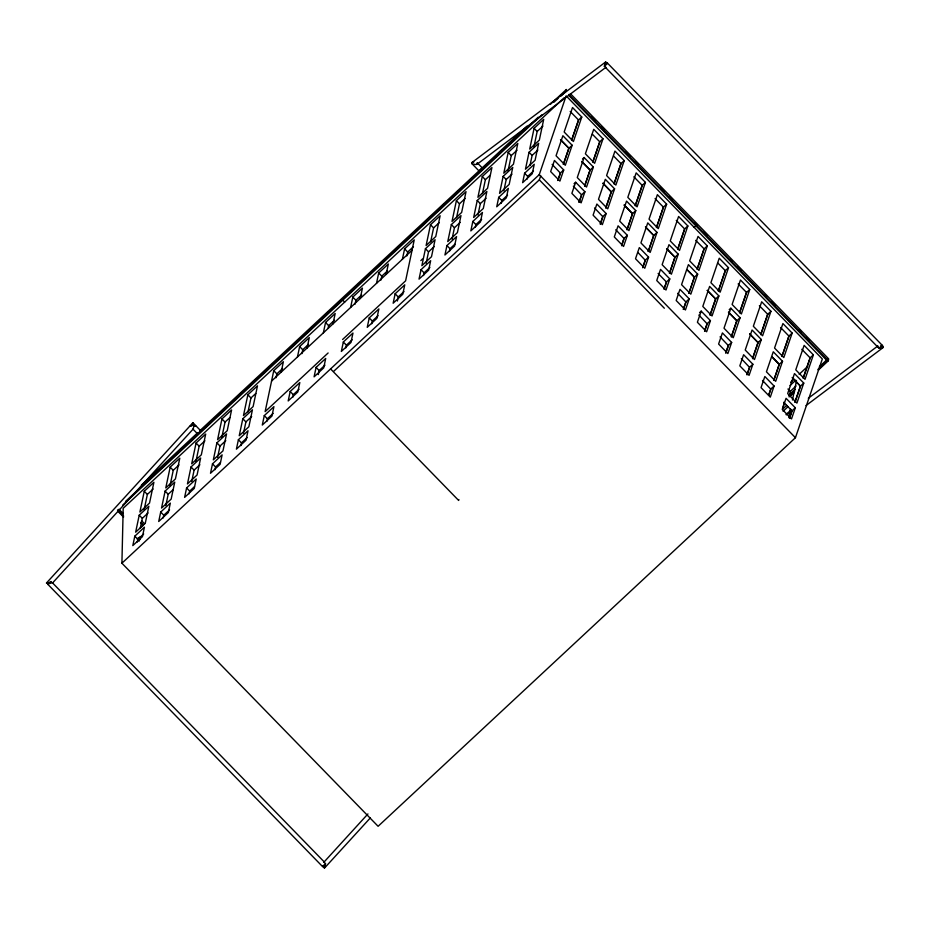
<?xml version="1.0" encoding="UTF-8"?>
<svg xmlns="http://www.w3.org/2000/svg" width="930" height="930" viewBox="0 0 930 930"><rect width="100%" height="100%" fill="white"/><g stroke="black" fill="none" stroke-linecap="round" stroke-linejoin="round"><path stroke-width="1.4" d="M121.911 563.208L539.26 174.631L566.138 95.883L822.329 358.968L795.441 437.716L378.103 826.293L121.911 563.208L123.19 508.292L564.208 97.755M139.791 539.691L139.849 536.843M877.629 346.274C878.129 350.366 887.418 346.75 881.105 345.379M192.173 424.557L193.103 422.906L200.752 430.799L197.567 433.857L192.812 428.974M134.804 536.168L132.816 545.608L142.441 536.645L144.429 527.205L134.804 536.168L137.884 539.342L137.326 542.039M139.221 515.185L135.641 532.181L145.278 523.218L148.858 506.222L139.221 515.185L142.313 518.359L140.221 528.275M144.266 491.249L139.895 512.023L149.521 503.049L153.903 482.286L144.266 491.249L147.359 494.423L144.15 509.652M160.704 512.058L158.716 521.498L168.342 512.535L170.33 503.095L160.704 512.058L163.785 515.232L163.215 517.929M165.121 491.075L161.541 508.071L171.167 499.108L174.747 482.112L165.121 491.075L168.202 494.249L165.819 505.583M170.167 467.139L165.784 487.913L175.421 478.938L179.792 458.176L170.167 467.139L173.247 470.313L170.039 485.541M186.593 487.948L184.605 497.387L194.242 488.424L196.23 478.985L186.593 487.948L189.685 491.121L189.116 493.818M191.022 466.965L187.442 483.96L197.067 474.998L200.648 458.002L191.022 466.965L194.103 470.138L191.72 481.461M196.067 443.029L191.685 463.803L201.322 454.828L205.693 434.054L196.067 443.029L199.148 446.191L195.939 461.431M212.493 463.838L210.506 473.277L220.131 464.314L222.119 454.863L212.493 463.838L215.586 467.011L215.016 469.708M216.911 442.854L213.33 459.85L222.968 450.887L226.548 433.892L216.911 442.854L220.003 446.028L217.608 457.351M221.956 418.919L217.585 439.681L227.211 430.718L231.593 409.944L221.956 418.919L225.048 422.081L221.84 437.321M238.394 439.727L236.406 449.167L246.031 440.204L248.019 430.753L238.394 439.727L241.475 442.889L240.905 445.586M242.811 418.744L239.231 435.74L248.856 426.765L252.449 409.781L242.811 418.744L245.904 421.918L243.509 433.241M247.857 394.797L243.474 415.571L253.111 406.608L257.482 385.834L247.857 394.797L250.949 397.97L248.031 411.816M264.283 415.617L262.295 425.057L271.932 416.082L273.92 406.643L264.283 415.617L267.375 418.779L266.805 421.476M281.197 372.105L283.383 361.724L273.757 370.686L265.131 411.63L328.127 352.97M276.024 377.754L276.838 373.86L282.615 368.478M290.183 391.495L288.195 400.946L297.821 391.972L299.82 382.532L290.183 391.495L293.276 394.669L292.706 397.366M297.461 356.969L299.646 346.576L309.283 337.613L307.098 347.994M301.913 353.644L302.738 349.75L308.516 344.367M316.084 367.385L314.096 376.836L323.721 367.862L325.709 358.422L316.084 367.385L319.164 370.559L318.316 374.604M323.361 332.847L325.547 322.466L335.184 313.503L332.987 323.884M328.092 328.232L328.639 325.64L334.416 320.257M343.333 342.007L341.345 351.447L350.982 342.484L352.97 333.045L343.333 342.007L346.425 345.181L345.855 347.878M350.622 307.47L352.807 297.089L362.433 288.126L360.247 298.507M355.074 304.156L355.888 300.262L361.665 294.88M369.233 317.897L367.245 327.337L376.871 318.374L378.87 308.934L369.233 317.897L372.325 321.071L371.756 323.768M376.511 283.359L378.696 272.978L388.333 264.015L386.148 274.397M380.963 280.046L381.788 276.152L387.566 270.769M395.134 293.787L393.146 303.226L402.771 294.264L404.759 284.824L395.134 293.787L398.214 296.961L397.366 301.006M402.411 259.249L404.597 248.868L414.234 239.894L405.608 280.837L342.6 339.485M406.863 255.924L407.689 252.03L413.466 246.659M421.034 269.677L419.035 279.116L428.672 270.153L430.66 260.702L421.034 269.677L424.115 272.85L423.545 275.547M425.452 248.694L421.871 265.689L431.497 256.727L435.077 239.731L425.452 248.694L428.532 251.867L426.149 263.19M430.497 224.758L426.114 245.52L435.752 236.557L440.123 215.783L430.497 224.758L433.578 227.92L430.66 241.765M446.923 245.567L444.935 255.006L454.572 246.043L456.56 236.592L446.923 245.567L450.015 248.729L449.446 251.426M451.352 224.583L447.76 241.579L457.397 232.605L460.978 215.62L451.352 224.583L454.433 227.757L452.05 239.08M456.398 200.648L452.015 221.41L461.64 212.447L466.023 191.673L456.398 200.648L459.478 203.81L456.56 217.655M472.824 221.456L470.836 230.896L480.461 221.921L482.449 212.482L472.824 221.456L475.904 224.618L475.335 227.315M477.241 200.473L473.661 217.469L483.298 208.494L486.878 191.499L477.241 200.473L480.333 203.635L477.939 214.97M482.286 176.526L477.915 197.3L487.541 188.337L491.924 167.563L482.286 176.526L485.379 179.699L482.461 193.545M498.724 197.334L496.725 206.786L506.362 197.811L508.35 188.371L498.724 197.334L501.805 200.508L501.235 203.205M503.142 176.363L499.561 193.359L509.187 184.384L512.767 167.388L503.142 176.363L506.222 179.525L503.839 190.859M508.187 152.415L503.804 173.189L513.441 164.226L517.812 143.453L508.187 152.415L511.268 155.589L508.059 170.818M524.613 173.224L522.625 182.675L532.262 173.701L534.25 164.261L524.613 173.224L527.705 176.398L527.136 179.095M529.042 152.253L525.45 169.237L535.087 160.274L538.668 143.278L529.042 152.253L532.123 155.415L530.03 165.331M534.087 128.305L529.705 149.079L539.33 140.116L543.713 119.342L534.087 128.305L537.168 131.479L533.96 146.708M458.874 499.526L458.676 500.468L330.58 368.919M783.978 403.457L782.804 408.991L786.664 405.41M789.105 396.936L790.268 391.391L796.045 386.02M788.791 417.361L790.581 408.863M792.441 400.028L796.522 380.637M818.284 370.14L828.316 360.794L828.711 358.91L570.381 93.628M557.93 180.362L560.465 172.945L563.708 169.969L554.443 160.46L550.641 171.585L559.907 181.094L563.708 169.969M563.429 164.261L568.858 148.3L572.148 145.243L562.883 135.734L556.047 155.763L565.312 165.273L572.148 145.243M581.773 117.029L573.415 141.511L564.161 132.002L572.52 107.52L581.773 117.029L578.53 120.005L571.566 140.407L578.553 120.028L570.195 111.449M575.658 182.245L571.869 193.37L581.122 202.88L584.924 191.754L575.658 182.245L574.043 183.733M584.098 157.519L577.263 177.549L586.528 187.058L593.363 167.028L584.098 157.519L582.482 159.007M579.146 202.147L581.68 194.73L584.924 191.754M584.645 186.047L590.073 170.085L593.363 167.028M602.989 138.826L594.642 163.296L585.377 153.787L593.735 129.316L602.989 138.826L599.745 141.802L592.782 162.192L599.769 141.813L592.34 134.187M600.362 223.932L602.896 216.516L606.139 213.54L596.874 204.03L593.084 215.156L602.338 224.665L606.139 213.54M605.86 207.832L611.289 191.882L614.579 188.825L605.314 179.316L598.478 199.334L607.743 208.843L614.579 188.825M624.216 160.611L615.858 185.082L606.592 175.572L614.951 151.102L624.216 160.611L620.973 163.587L614.009 183.977L620.996 163.61L613.556 155.973M621.577 245.729L624.111 238.313L627.355 235.337L618.09 225.827L614.3 236.952L623.553 246.462L627.355 235.337M627.076 229.617L632.505 213.668L635.794 210.61L626.541 201.101L619.694 221.119L628.959 230.628L635.794 210.61M645.432 182.396L637.073 206.867L627.808 197.358L636.167 172.887L645.432 182.396L642.188 185.372L635.225 205.774L642.212 185.395L633.853 176.816M642.793 267.514L645.327 260.098L648.57 257.122L639.317 247.613L635.515 258.738L644.769 268.247L648.57 257.122M648.291 251.414L653.732 235.453L657.01 232.395L647.757 222.886L640.921 242.916L650.175 252.425L657.01 232.395M666.647 204.181L658.289 228.664L649.024 219.155L657.382 194.672L666.647 204.181L663.404 207.157L656.441 227.559L663.427 207.181L655.069 198.602M664.008 289.3L666.543 281.883L669.786 278.907L660.533 269.398L656.731 280.523L665.996 290.032L669.786 278.907M669.507 273.199L674.948 257.238L678.226 254.181L668.972 244.671L662.137 264.701L671.39 274.211L678.226 254.181M687.863 225.978L679.505 250.449L670.239 240.94L678.598 216.469L687.863 225.978L684.62 228.954L677.656 249.345L684.643 228.966L676.284 220.387M683.445 309.26L685.98 301.843L689.223 298.867L679.97 289.358L676.168 300.483L685.422 309.992L689.223 298.867M688.944 293.159L694.385 277.198L697.663 274.141L688.409 264.632L681.562 284.661L690.827 294.171L697.663 274.141M707.3 245.927L698.942 270.409L689.676 260.9L698.035 236.418L707.3 245.927L704.057 248.903L697.093 269.305L704.103 248.868L695.721 240.347M701.185 311.143L697.384 322.268L706.637 331.777L710.439 320.652L701.185 311.143L699.558 312.631M704.661 331.045L707.195 323.628L710.439 320.652M710.16 314.945L715.6 298.995L718.878 295.926L709.625 286.417L702.789 306.447L712.043 315.956L718.878 295.926M728.515 267.724L720.157 292.194L710.892 282.685L719.25 258.215L728.515 267.724L725.272 270.7L718.309 291.09L725.319 270.653L717.867 263.085M730.841 308.214L724.005 328.232L733.259 337.741L740.094 317.723L730.841 308.214L729.213 309.702M725.877 352.83L728.411 345.414L731.654 342.438L722.401 332.928L718.599 344.053L727.865 353.563L731.654 342.438M731.375 336.73L736.816 320.78L740.094 317.723M749.731 289.509L741.373 313.98L732.108 304.47L740.466 280L749.731 289.509L746.488 292.485L739.524 312.875L746.534 292.439L738.153 283.929M747.104 374.627L749.627 367.211L752.87 364.235L743.616 354.725L739.815 365.85L749.08 375.36L752.87 364.235M770.947 311.294L762.588 335.776L753.335 326.267L761.682 301.785L770.947 311.294L767.703 314.27L760.74 334.672L767.75 314.235M752.591 358.515L758.031 342.566L761.31 339.508L752.056 329.999L745.221 350.029L754.474 359.538L761.31 339.508M768.738 395.18L770.854 388.996L774.086 386.02L764.832 376.511L761.031 387.636L770.296 397.145L774.086 386.02M792.162 333.079L783.804 357.562L774.551 348.053L782.909 323.57L792.162 333.079L788.919 336.055L781.956 356.457L788.966 336.021M773.807 380.312L779.247 364.351L782.537 361.293L773.272 351.784L766.436 371.814L775.69 381.323L782.537 361.293M789.535 418.198L792.069 410.781L795.313 407.805L786.048 398.296L782.246 409.421L791.511 418.93L795.313 407.805M813.378 354.876L805.02 379.347L795.766 369.838L804.125 345.367L813.378 354.876L810.135 357.852L803.171 378.243L810.181 357.806M795.022 402.097L800.463 386.148L803.753 383.079L794.487 373.569L787.652 393.599L796.917 403.108L803.753 383.079M333.87 371.151L539.33 179.85L540.702 175.828M557.814 180.513L560.36 173.073L552.129 164.389M563.348 164.354L568.858 148.3L560.523 139.744M579.03 202.298L581.576 194.87L573.345 186.174M584.575 186.151L590.073 170.085L581.738 161.529M600.245 224.084L602.791 216.655L594.561 207.96M605.79 207.936L611.289 191.882L603 183.233M621.891 244.637L624.007 238.44L615.776 229.745M627.006 229.722L632.505 213.668L624.216 205.03M642.677 267.666L645.234 260.226L637.922 252.483M648.222 251.507L653.732 235.453L645.432 226.815M664.322 288.219L666.45 282.023L658.115 273.467M669.437 273.304L674.948 257.238L666.647 248.601M683.329 309.411L685.887 301.983L677.644 293.287M688.874 293.252L694.385 277.198L686.968 269.595L694.419 277.117M704.545 331.196L707.102 323.768L698.86 315.072M710.09 315.049L715.6 298.995L707.265 290.427M725.76 352.981L728.318 345.553L720.076 336.858M731.306 336.834L736.816 320.78L728.481 312.224M746.988 374.778L749.534 367.338L741.303 358.643M752.521 358.62L758.031 342.566L749.743 333.928M768.622 395.32L770.749 389.135L762.519 380.44M773.737 380.405L779.247 364.351L771.877 356.667M789.419 418.349L791.965 410.921L783.734 402.225M794.952 402.202L800.463 386.148L793.092 378.452M607.441 63.089L604.279 66.181L607.441 63.089L882.152 345.204L878.99 348.285M479.252 171.201L482.403 168.074L479.252 171.201L471.801 163.506L472.068 162.459L605.697 61.926L606.883 63.775M49.906 583.47L46.5 582.971L52.51 582.994L193.289 428.916L193.847 425.777L193.103 422.906M323.733 862.389L367.931 813.936M323.361 865.574C323.931 871.55 326.43 864.098 324.396 862.087L52.498 582.866M50.999 581.715L47.907 584.447L50.464 581.762M325.709 863.819L322.617 866.644L48.023 584.528M605.697 61.926L604.779 64.728L605.418 67.367L877.734 347.006M472.103 163.866L476.172 164.598L477.509 163.087M420.848 260.609L422.429 259.04M46.5 582.971L192.65 422.999M49.499 582.982L50.848 581.506M324.477 868.097L370.279 817.97M323.582 865.342L322.617 866.644M140.86 527.543L143.313 525.229L140.546 522.369L143.278 525.311M141.43 485.111L197.567 432.845M199.683 430.869L526.996 126.131M550.293 104.427L566.347 89.478L565.952 91.373L560.93 96.046M145.092 482.903L152.497 475.997M159.914 469.092L162.029 467.116M172.631 457.258L175.805 454.293M186.395 444.435L190.638 440.495M198.044 433.589L206.518 425.696M213.935 418.791L216.051 416.826M219.236 413.862L221.352 411.885M226.653 406.956L228.768 404.98M240.417 394.134L243.602 391.181M252.065 383.288L259.482 376.383M266.898 369.477L270.072 366.525M272.199 364.548L274.315 362.572M294.438 343.844L297.623 340.88M305.028 333.975L312.445 327.069M319.862 320.164L328.337 312.282M348.459 293.543L350.575 291.567M357.992 284.661L360.119 282.697M362.235 280.721L366.467 276.78M373.883 269.874L381.3 262.969M388.717 256.064L390.833 254.088M402.481 243.242L404.608 241.265M416.256 230.419L419.43 227.466M426.847 220.561L434.264 213.656M442.738 205.763L444.854 203.798M446.97 201.822L450.155 198.857M456.502 192.94L458.63 190.976M470.278 180.118L472.394 178.153M480.868 170.26L488.285 163.355M495.702 156.449L503.118 149.556M510.524 142.65L512.651 140.674M516.882 136.733L518.998 134.757M553.885 102.277L558.012 98.429M564.219 92.663L566.289 90.733M125.527 501.433L538.249 117.168M122.737 505.06L541.946 114.75M147.359 494.423L153.136 489.041M173.247 470.313L179.037 464.93M199.148 446.191L204.926 440.82M225.048 422.081L229.861 417.605M250.949 397.97L255.762 393.483M433.578 227.92L439.355 222.537M459.478 203.81L465.256 198.427M485.379 179.699L490.191 175.212M511.268 155.589L517.045 150.207M537.168 131.479L542.946 126.096M271.56 381.079L412.037 250.286M142.313 518.359L148.091 512.976M168.202 494.249L173.027 489.761M194.103 470.138L199.88 464.756M220.003 446.028L225.781 440.646M245.904 421.918L251.681 416.535M428.532 251.867L434.31 246.485M454.433 227.757L460.211 222.375M480.333 203.635L486.111 198.264M506.222 179.525L512 174.154M532.123 155.415L537.9 150.032M137.884 539.342L143.673 533.96M163.785 515.232L169.562 509.849M189.685 491.121L194.498 486.634M215.586 467.011L220.398 462.524M241.475 442.889L247.252 437.519M267.375 418.779L273.153 413.397M293.276 394.669L299.053 389.286M319.164 370.559L324.942 365.176M346.425 345.181L352.203 339.799M372.325 321.071L378.103 315.689M398.214 296.961L403.992 291.578M424.115 272.85L429.893 267.468M450.015 248.729L454.828 244.253M475.904 224.618L481.682 219.236M501.805 200.508L507.582 195.126M527.705 176.398L533.483 171.015M694.233 227.42L696.035 225.746M790.686 382.23L793.86 379.266M799.161 374.337L807.635 366.443M790.07 385.531L795.848 380.149M788.791 395.215L795.138 389.298M819.33 366.78L827.595 359.085M789.489 395.913L794.79 390.984M817.935 369.431L827.235 360.77L568.962 95.546M790.012 396.459L794.255 392.507M783.107 411.269L787.919 406.782M786.187 414.443L791 409.956M881.349 345.623L882.152 345.204M604.593 65.542L605.837 64.612M477.241 164.145L605.965 67.297M786.269 414.861L789.756 412.246M808.298 398.284L877.874 345.948M806.019 405.573L883.209 347.495M200.031 431.136L200.717 430.73M472.068 162.459L473.847 161.901M194.684 426.347C199.171 425.173 187.279 425.126 190.999 426.37M591.608 116.738L595.653 120.9M601.733 127.143L603.756 129.212M626.041 152.102L630.087 156.263M635.155 161.46L638.189 164.575M660.474 187.465L664.532 191.627M669.588 196.823L672.634 199.95M694.908 222.828L696.942 224.909M704.033 232.186L707.067 235.313M730.364 259.226L732.387 261.307M737.455 266.515L741.501 270.677M764.797 294.589L766.82 296.67M771.888 301.878L774.923 304.994M799.23 329.952L801.265 332.033M806.322 337.241L809.367 340.357M568.974 94.476L828.316 360.794M759.368 305.714L767.727 314.294M780.584 327.5L788.942 336.079M801.8 349.285L810.158 357.876M560.569 139.663L568.904 148.219M581.785 161.448L590.12 170.004M707.3 290.346L715.635 298.902M728.515 312.131L736.851 320.699M602.966 183.315L611.289 191.882M624.181 205.112L632.505 213.668M646.315 227.85L653.732 235.453M666.612 248.682L674.948 257.238M749.696 334.01L758.031 342.566M771.842 356.748L779.247 364.351M792.128 377.58L800.463 386.148M787.954 389.019L790.268 391.391M539.26 174.631L795.441 437.716M539.33 179.85L664.334 308.225M477.206 162.738L482.403 168.074M404.597 248.868L407.689 252.03M378.696 272.978L381.788 276.152M352.807 297.089L355.888 300.262M342.961 300.332L344.67 302.087M325.547 322.466L328.639 325.64M299.646 346.576L302.738 349.75M273.757 370.686L276.838 373.86M141.593 520.742L144.615 523.846M118.947 509.222L122.993 513.383M117.575 509.873L123.655 516.115M117.506 510.872L123.562 517.092M138.291 537.54L140.151 539.47M137.303 539.191L139.175 541.121"/></g></svg>
